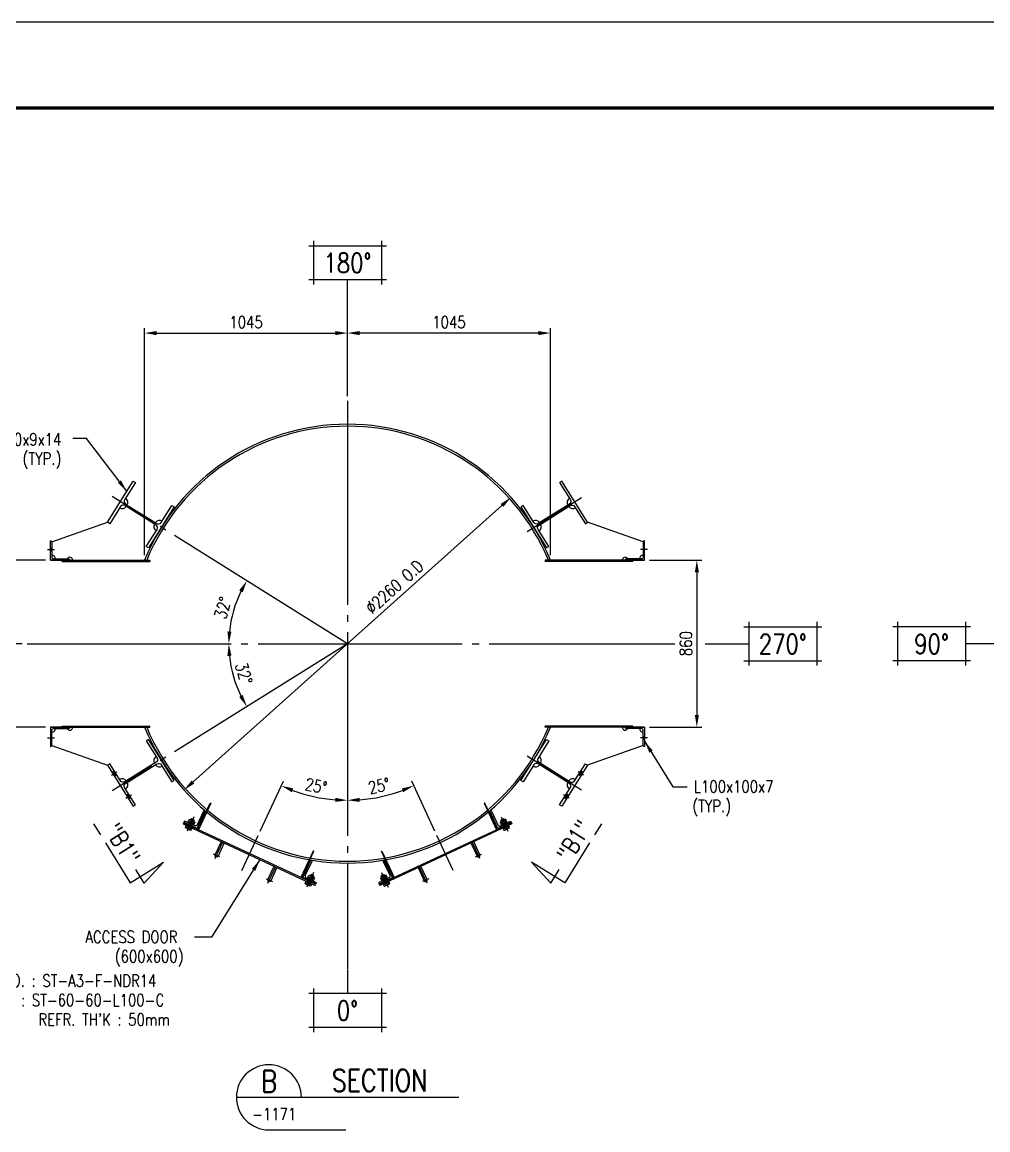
# Model space of a CAD drawing. Header units: millimetres. Extents: x 0 to 134087, y -49114 to 20834.
# Drawn here: x 45030 to 50003, y -20612 to -14908 of the extents above; entities that cross this region are included whole.
import ezdxf
from ezdxf.enums import TextEntityAlignment as Align

# ---------------------------------------------------------------- set-up
doc = ezdxf.new("R2010")
doc.units = ezdxf.units.MM
doc.header["$LTSCALE"] = 35
doc.linetypes.add('JNK-CENTER', pattern=[34, 30, -1.5, 1, -1.5])
doc.linetypes.add('JNK-HIDDEN', pattern=[3, 2, -1])
for name, color, linetype in [('CEN-R', 1, 'JNK-CENTER'), ('CON-C', 4, 'Continuous'), ('CON-G', 3, 'Continuous'), ('CON-W', 7, 'Continuous'), ('CON-Y', 2, 'Continuous'), ('Dim-W', 7, 'Continuous'), ('HID-Y', 2, 'JNK-HIDDEN'), ('HL', 7, 'Continuous'), ('STL-OBJT', 7, 'Continuous'), ('TXT-Y', 2, 'Continuous'), ('TXTT-C', 4, 'Continuous')]:
    doc.layers.add(name, color=color, linetype=linetype)
doc.styles.add('SIMPLEX', font='simplex.shx', dxfattribs={"width": 0.8})
doc.dimstyles.new('DIM25', dxfattribs={"dimscale": 25, "dimtxt": 2.5, "dimasz": 2.5, "dimexe": 1, "dimexo": 1, "dimgap": 1, "dimtad": 1, "dimdec": 1, "dimdsep": 46, "dimtxsty": 'SIMPLEX', "dimcen": 0, "dimclrt": 2, "dimazin": 2, "dimtfac": 1, "dimtdec": 1, "dimtix": 1, "dimtmove": 2, "dimatfit": 0, "dimfxl": 0.18, "dimtolj": 1, "dimtzin": 0, "dimarcsym": 0})

# ---------------------------------------------------------------- blocks, each defined once
blk = doc.blocks.new('TITLE')
at = {"color": 7}
blk.add_line((841, 594.85), (0, 594.85), dxfattribs=at)
at = {"color": 7, "const_width": 0.707}
blk.add_lwpolyline([(823.32, 577.17), (27.94, 577.17)], dxfattribs=at)
blk = doc.blocks.new('SECMARK2')
at = {"layer": 'TXTT-C'}
blk.add_line((0, 0), (-2.72, 0), dxfattribs=at)
blk.add_lwpolyline([(-4.67, 0), (-14.32, 0), (-14.32, 8.05), (-15.93, 2.38), (-12.63, 2.38)], dxfattribs=at)
at = {"layer": 'TXTT-C', "style": 'SIMPLEX', "width": 1.17}
blk.add_attdef('TAG', text='', height=3.5, dxfattribs=at).set_placement((-7.82, 1.36), align=Align.CENTER)
blk = doc.blocks.new('NORTH-AG')
at = {"layer": 'CON-Y'}
for p, q in [((-8, 3.5), (8, 3.5)), ((-7, 4.5), (-7, -4.5)), ((7, 4.5), (7, -4.5)), ((-8, -3.5), (8, -3.5))]:
    blk.add_line(p, q, dxfattribs=at)
at = {"layer": 'CON-C', "style": 'SIMPLEX', "width": 0.8}
blk.add_attdef('0', text='', height=4, dxfattribs=at).set_placement((0, -2.06), align=Align.CENTER)
blk = doc.blocks.new('SECTITLE')
at = {"layer": 'CON-G'}
for p, q in [((-1.7, 0), (44.1, 0)), ((5, -6.7), (20.86, -6.7))]:
    blk.add_line(p, q, dxfattribs=at)
blk.add_arc((5, 0), 6.7, 0, 270, dxfattribs=at)
at = {"layer": 'CON-C', "style": 'SIMPLEX', "width": 0.8}
for tag, p in [('A', (5.06, 1.04)), ('ELEVATION', (27.83, 1.22))]:
    blk.add_attdef(tag, text='', height=4.5, dxfattribs=at).set_placement(p, align=Align.CENTER)
at = {"layer": 'CON-Y', "style": 'SIMPLEX', "width": 0.8}
blk.add_attdef('H0000-0000', (1.54, -4.72), '', height=2.5, dxfattribs=at)
blk.add_attdef('SCALE', text='', height=2.5, dxfattribs=at).set_placement((44.9, -3.72), align=Align.RIGHT)
blk = doc.blocks.new('3000 door')
at = {"layer": 'CON-W'}
h = blk.add_hatch(dxfattribs=at)
h.set_pattern_fill('ANSI31', color=256, style=0)
h.set_pattern_definition([(315, (-3275, 3889.7474), (-2.245064, -2.245064), [])])
h.paths.add_polyline_path([(-300, -69.7), (-300, -72.7), (-375, -72.7), (-375, -69.7)])
h = blk.add_hatch(dxfattribs=at)
h.set_pattern_fill('ANSI31', color=256, style=0)
h.set_pattern_definition([(315, (-3285, 3889.7474), (-2.245064, -2.245064), [])])
h.paths.add_polyline_path([(300, -72.7), (375, -72.7), (375, -69.7), (300, -69.7)])
at = {"layer": 'CEN-R'}
for p, q in [((0, -168.4), (0, 30)), ((-340, -22.1), (-340, -105)), ((340, -22.1), (340, -105)), ((-150, -171.2), (-150, -80.7)), ((150, -171.2), (150, -80.7)), ((-132.5, -153.7), (-167.5, -153.7)), ((132.5, -153.7), (167.5, -153.7))]:
    blk.add_line(p, q, dxfattribs=at)
at = {"layer": 'CON-G'}
for p, q in [((-351.9, -43.7), (-328.1, -43.7)), ((-332, -38.3), (-348, -38.3)), ((-348, -45.2), (-348, -58.2)), ((-332, -45.2), (-332, -58.2)), ((328.1, -43.7), (351.9, -43.7)), ((348, -38.3), (332, -38.3)), ((332, -45.2), (332, -58.2)), ((348, -45.2), (348, -58.2)), ((-351.9, -59.7), (-328.1, -59.7)), ((-328.1, -92.9), (-351.9, -92.9)), ((-332, -73.7), (-348, -73.7)), ((328.1, -59.7), (351.9, -59.7)), ((351.9, -92.9), (328.1, -92.9)), ((348, -73.7), (332, -73.7))]:
    blk.add_line(p, q, dxfattribs=at)
for points in [[(-294, -72.7), (-294, 77.3), (-291, 77.3), (-291, -72.7)], [(294, -72.7), (294, 77.3), (291, 77.3), (291, -72.7)], [(-348, -91.4), (-348, -38.3), (-346.4, -36.7), (-333.6, -36.7), (-332, -38.3), (-332, -91.4)], [(332, -91.4), (332, -38.3), (333.6, -36.7), (346.4, -36.7), (348, -38.3), (348, -91.4)]]:
    blk.add_lwpolyline(points, dxfattribs=at)
for points in [[(-300, -69.7), (-300, 30.3), (-302, 30.3, 0.414214), (-307, 25.3), (-307, -52.7, -0.414214), (-317, -62.7), (-370, -62.7, 0.414214), (-375, -67.7), (-375, -69.7)], [(300, -69.7), (300, 30.3), (302, 30.3, -0.414214), (307, 25.3), (307, -52.7, 0.414214), (317, -62.7), (370, -62.7, -0.414214), (375, -67.7), (375, -69.7)], [(-324, -45.2, 0.372659), (-332, -45.2, 0.186242), (-348, -45.2, 0.372659), (-356, -45.2), (-356, -58.2, 0.372659), (-348, -58.2, 0.186242), (-332, -58.2, 0.372659), (-324, -58.2)], [(356, -45.2, 0.372659), (348, -45.2, 0.186242), (332, -45.2, 0.372659), (324, -45.2), (324, -58.2, 0.372659), (332, -58.2, 0.186242), (348, -58.2, 0.372659), (356, -58.2)], [(-356, -91.4, 0.372659), (-348, -91.4, 0.186242), (-332, -91.4, 0.372659), (-324, -91.4), (-324, -81.7), (-356, -81.7)], [(324, -91.4, 0.372659), (332, -91.4, 0.186242), (348, -91.4, 0.372659), (356, -91.4), (356, -81.7), (324, -81.7)]]:
    blk.add_lwpolyline(points, format="xyb", close=True, dxfattribs=at)
at = {"layer": 'CON-G', "color": 7}
for points in [[(-348, -76.5), (-346.4, -73.7), (-346.4, -36.7)], [(-332, -76.5), (-333.6, -73.7), (-333.6, -36.7)], [(332, -76.5), (333.6, -73.7), (333.6, -36.7)], [(348, -76.5), (346.4, -73.7), (346.4, -36.7)]]:
    blk.add_lwpolyline(points, dxfattribs=at)
at = {"layer": 'CON-G'}
for points in [[(-375, -72.7), (375, -72.7), (375, -78.7), (-375, -78.7)], [(-324, -59.7), (-356, -59.7), (-356, -62.7), (-324, -62.7)], [(-324, -78.7), (-356, -78.7), (-356, -81.7), (-324, -81.7)], [(356, -59.7), (324, -59.7), (324, -62.7), (356, -62.7)], [(356, -78.7), (324, -78.7), (324, -81.7), (356, -81.7)]]:
    blk.add_lwpolyline(points, close=True, dxfattribs=at)
for points in [[(-158, -78.7), (-158, -153.7, 1), (-142, -153.7), (-142, -78.7)], [(142, -78.7), (142, -153.7, 1), (158, -153.7), (158, -78.7)]]:
    blk.add_lwpolyline(points, format="xyb", dxfattribs=at)
at = {"layer": 'CON-W'}
for p, q in [((-375, -69.7), (-375, -72.7)), ((375, -69.7), (375, -72.7))]:
    blk.add_line(p, q, dxfattribs=at)
blk = doc.blocks.new('*D1146')
at = {"layer": 'DEFPOINTS', "color": 0, "transparency": 16777216}
for p in [(46705.6, -16509.1), (46705.6, -16858.5), (45660.6, -17678.5)]:
    blk.add_point(p, dxfattribs=at)
at = {"layer": 'Dim-W', "color": 0, "lineweight": -2, "transparency": 16777216}
for p, q in [((45660.6, -17653.5), (45660.6, -16484.1)), ((46705.6, -16833.5), (46705.6, -16484.1)), ((45723.1, -16509.1), (46643.1, -16509.1))]:
    blk.add_line(p, q, dxfattribs=at)
at = {"layer": 'Dim-W', "color": 0, "transparency": 16777216}
for points in [[(45723.1, -16498.6), (45723.1, -16519.5), (45660.6, -16509.1)], [(46643.1, -16498.6), (46643.1, -16519.5), (46705.6, -16509.1)]]:
    blk.add_solid(points, dxfattribs=at)
at = {"layer": 'Dim-W', "color": 2, "transparency": 16777216, "insert": (46183.1, -16452.8), "char_height": 62.5, "attachment_point": 5, "style": 'SIMPLEX', "bg_fill": 3, "box_fill_scale": 1.1, "bg_fill_color": 256, "bg_fill_true_color": 13158600, "bg_fill_transparency": 0}
blk.add_mtext('\\A1;1045', dxfattribs=at)
blk = doc.blocks.new('*D1147')
at = {"layer": 'DEFPOINTS', "color": 0, "transparency": 16777216}
for p in [(46705.6, -16509.1), (46705.6, -16858.5), (47750.5, -17678.5)]:
    blk.add_point(p, dxfattribs=at)
at = {"layer": 'Dim-W', "color": 0, "lineweight": -2, "transparency": 16777216}
for p, q in [((46705.6, -16833.5), (46705.6, -16484.1)), ((47750.5, -17653.5), (47750.5, -16484.1)), ((47688, -16509.1), (46768.1, -16509.1))]:
    blk.add_line(p, q, dxfattribs=at)
at = {"layer": 'Dim-W', "color": 0, "transparency": 16777216}
for points in [[(46768.1, -16498.6), (46768.1, -16519.5), (46705.6, -16509.1)], [(47688, -16498.6), (47688, -16519.5), (47750.5, -16509.1)]]:
    blk.add_solid(points, dxfattribs=at)
at = {"layer": 'Dim-W', "color": 2, "transparency": 16777216, "insert": (47228, -16452.8), "char_height": 62.5, "attachment_point": 5, "style": 'SIMPLEX', "bg_fill": 3, "box_fill_scale": 1.1, "bg_fill_color": 256, "bg_fill_true_color": 13158600, "bg_fill_transparency": 0}
blk.add_mtext('\\A1;1045', dxfattribs=at)
blk = doc.blocks.new('*D1148')
at = {"layer": 'DEFPOINTS', "color": 0, "transparency": 16777216}
for p in [(45175.6, -17678.5), (44906.8, -18108.5), (45055.6, -18108.5)]:
    blk.add_point(p, dxfattribs=at)
at = {"layer": 'Dim-W', "color": 0, "lineweight": -2, "transparency": 16777216}
for p, q in [((45150.6, -17678.5), (44881.8, -17678.5)), ((44906.8, -17741), (44906.8, -18046)), ((45030.6, -18108.5), (44881.8, -18108.5))]:
    blk.add_line(p, q, dxfattribs=at)
at = {"layer": 'Dim-W', "color": 0, "transparency": 16777216}
for points in [[(44896.4, -17741), (44917.2, -17741), (44906.8, -17678.5)], [(44896.4, -18046), (44917.2, -18046), (44906.8, -18108.5)]]:
    blk.add_solid(points, dxfattribs=at)
at = {"layer": 'Dim-W', "color": 2, "transparency": 16777216, "insert": (44850.5, -17893.5), "char_height": 62.5, "attachment_point": 5, "rotation": 90, "style": 'SIMPLEX', "bg_fill": 3, "box_fill_scale": 1.1, "bg_fill_color": 256, "bg_fill_true_color": 13158600, "bg_fill_transparency": 0}
blk.add_mtext('\\A1;430', dxfattribs=at)
blk = doc.blocks.new('*D1149')
at = {"layer": 'DEFPOINTS', "color": 0, "transparency": 16777216}
for p in [(44906.8, -18108.5), (45055.6, -18108.5), (45175.6, -18538.5)]:
    blk.add_point(p, dxfattribs=at)
at = {"layer": 'Dim-W', "color": 0, "lineweight": -2, "transparency": 16777216}
for p, q in [((45030.6, -18108.5), (44881.8, -18108.5)), ((44906.8, -18476), (44906.8, -18171)), ((45150.6, -18538.5), (44881.8, -18538.5))]:
    blk.add_line(p, q, dxfattribs=at)
at = {"layer": 'Dim-W', "color": 0, "transparency": 16777216}
for points in [[(44896.4, -18171), (44917.2, -18171), (44906.8, -18108.5)], [(44896.4, -18476), (44917.2, -18476), (44906.8, -18538.5)]]:
    blk.add_solid(points, dxfattribs=at)
at = {"layer": 'Dim-W', "color": 2, "transparency": 16777216, "insert": (44850.5, -18323.5), "char_height": 62.5, "attachment_point": 5, "rotation": 90, "style": 'SIMPLEX', "bg_fill": 3, "box_fill_scale": 1.1, "bg_fill_color": 256, "bg_fill_true_color": 13158600, "bg_fill_transparency": 0}
blk.add_mtext('\\A1;430', dxfattribs=at)
blk = doc.blocks.new('*D1150')
at = {"layer": 'DEFPOINTS', "color": 0, "transparency": 16777216}
for p in [(48235.6, -17678.5), (48235.6, -18538.5), (48504.3, -18538.5)]:
    blk.add_point(p, dxfattribs=at)
at = {"layer": 'Dim-W', "color": 0, "lineweight": -2, "transparency": 16777216}
for p, q in [((48260.6, -17678.5), (48529.3, -17678.5)), ((48504.3, -17741), (48504.3, -18476)), ((48260.6, -18538.5), (48529.3, -18538.5))]:
    blk.add_line(p, q, dxfattribs=at)
at = {"layer": 'Dim-W', "color": 0, "transparency": 16777216}
for points in [[(48493.9, -17741), (48514.7, -17741), (48504.3, -17678.5)], [(48493.9, -18476), (48514.7, -18476), (48504.3, -18538.5)]]:
    blk.add_solid(points, dxfattribs=at)
at = {"layer": 'Dim-W', "color": 2, "transparency": 16777216, "insert": (48448.1, -18108.5), "char_height": 62.5, "attachment_point": 5, "rotation": 90, "style": 'SIMPLEX', "bg_fill": 3, "box_fill_scale": 1.1, "bg_fill_color": 256, "bg_fill_true_color": 13158600, "bg_fill_transparency": 0}
blk.add_mtext('\\A1;860', dxfattribs=at)
blk = doc.blocks.new('*D1151')
at = {"layer": 'DEFPOINTS', "color": 0, "transparency": 16777216}
for p in [(47547.5, -17354.8), (45863.6, -18862.2)]:
    blk.add_point(p, dxfattribs=at)
at = {"layer": 'Dim-W', "color": 0, "lineweight": -2, "transparency": 16777216}
blk.add_line((45910.2, -18820.5), (47500.9, -17396.5), dxfattribs=at)
at = {"layer": 'Dim-W', "color": 0, "transparency": 16777216}
for points in [[(47494, -17388.8), (47507.9, -17404.3), (47547.5, -17354.8)], [(45903.2, -18812.8), (45917.1, -18828.3), (45863.6, -18862.2)]]:
    blk.add_solid(points, dxfattribs=at)
at = {"layer": 'Dim-W', "color": 2, "transparency": 16777216, "insert": (46946.8, -17815.8), "char_height": 62.5, "attachment_point": 5, "rotation": 41.8343, "style": 'SIMPLEX', "bg_fill": 3, "box_fill_scale": 1.1, "bg_fill_color": 256, "bg_fill_true_color": 13158600, "bg_fill_transparency": 0}
blk.add_mtext('\\A1;∅2260 O.D', dxfattribs=at)
blk = doc.blocks.new('*D1180')
at = {"layer": 'DEFPOINTS', "color": 0, "transparency": 16777216}
for p in [(46705.6, -16858.5), (46474.2, -18881.2), (46245, -19096.2), (46161.1, -19276), (46705.6, -19358.5)]:
    blk.add_point(p, dxfattribs=at)
at = {"layer": 'Dim-W', "color": 0, "lineweight": -2, "transparency": 16777216}
blk.add_line((46255.6, -19073.5), (46375.2, -18816.9), dxfattribs=at)
blk.add_arc((46705.6, -18108.5), 806.6, 249.4409, 265.5591, dxfattribs=at)
at = {"layer": 'Dim-W', "color": 0, "transparency": 16777216}
for points in [[(46418.3, -18873.3), (46426.3, -18854.1), (46364.7, -18839.5)], [(46643.5, -18902.3), (46642.7, -18923.1), (46705.6, -18915.1)]]:
    blk.add_solid(points, dxfattribs=at)
at = {"layer": 'Dim-W', "color": 2, "transparency": 16777216, "insert": (46543.2, -18841), "char_height": 62.5, "attachment_point": 5, "rotation": 347.5, "style": 'SIMPLEX'}
blk.add_mtext('\\A1;25°', dxfattribs=at)
blk = doc.blocks.new('*D1181')
at = {"layer": 'DEFPOINTS', "color": 0, "transparency": 16777216}
for p in [(46705.6, -16858.5), (46822.5, -18906.6), (47166.1, -19096.2), (47250, -19276), (46705.6, -19358.5)]:
    blk.add_point(p, dxfattribs=at)
at = {"layer": 'Dim-W', "color": 0, "lineweight": -2, "transparency": 16777216}
blk.add_line((47155.5, -19073.5), (47035.9, -18816.9), dxfattribs=at)
blk.add_arc((46705.6, -18108.5), 806.6, 274.4409, 290.5591, dxfattribs=at)
at = {"layer": 'Dim-W', "color": 0, "transparency": 16777216}
for points in [[(46984.8, -18854.1), (46992.8, -18873.3), (47046.4, -18839.5)], [(46768.4, -18923.1), (46767.6, -18902.3), (46705.6, -18915.1)]]:
    blk.add_solid(points, dxfattribs=at)
at = {"layer": 'Dim-W', "color": 2, "transparency": 16777216, "insert": (46868, -18841), "char_height": 62.5, "attachment_point": 5, "rotation": 12.5, "style": 'SIMPLEX'}
blk.add_mtext('\\A1;25°', dxfattribs=at)
blk = doc.blocks.new('*D1196')
at = {"layer": 'DEFPOINTS', "color": 0, "transparency": 16777216}
for p in [(45492.8, -17350.7), (45055.6, -18108.5), (46705.6, -18108.5), (48355.6, -18108.5)]:
    blk.add_point(p, dxfattribs=at)
at = {"layer": 'Dim-W', "color": 0, "lineweight": -2, "transparency": 16777216}
blk.add_arc((46705.6, -18108.5), 611.4, 153.8598, 174.1402, dxfattribs=at)
at = {"layer": 'Dim-W', "color": 0, "transparency": 16777216}
for points in [[(46147.6, -17834.1), (46165.8, -17844.2), (46187.1, -17784.5)], [(46107.8, -18046.6), (46087, -18045.6), (46094.2, -18108.5)]]:
    blk.add_solid(points, dxfattribs=at)
at = {"layer": 'Dim-W', "color": 2, "transparency": 16777216, "insert": (46063.8, -17924.5), "char_height": 62.5, "attachment_point": 5, "rotation": 74, "style": 'SIMPLEX', "bg_fill": 3, "box_fill_scale": 1.1, "bg_fill_color": 256, "bg_fill_true_color": 13158600, "bg_fill_transparency": 0}
blk.add_mtext('\\A1;32°', dxfattribs=at)
at = {"layer": 'DEFPOINTS', "color": 0, "transparency": 16777216}
blk.add_point((46136.1, -17886.1), dxfattribs=at)
blk = doc.blocks.new('*D1197')
at = {"layer": 'DEFPOINTS', "color": 0, "transparency": 16777216}
for p in [(45055.6, -18108.5), (46705.6, -18108.5), (48355.6, -18108.5), (45492.8, -18866.3)]:
    blk.add_point(p, dxfattribs=at)
at = {"layer": 'Dim-W', "color": 0, "lineweight": -2, "transparency": 16777216}
blk.add_arc((46705.6, -18108.5), 611.4, 185.8598, 206.1402, dxfattribs=at)
at = {"layer": 'Dim-W', "color": 0, "transparency": 16777216}
for points in [[(46087, -18171.5), (46107.8, -18170.4), (46094.2, -18108.5)], [(46165.8, -18372.8), (46147.6, -18382.9), (46187.1, -18432.5)]]:
    blk.add_solid(points, dxfattribs=at)
at = {"layer": 'Dim-W', "color": 2, "transparency": 16777216, "insert": (46171.9, -18261.5), "char_height": 62.5, "attachment_point": 5, "rotation": 286, "style": 'SIMPLEX', "bg_fill": 3, "box_fill_scale": 1.1, "bg_fill_color": 256, "bg_fill_true_color": 13158600, "bg_fill_transparency": 0}
blk.add_mtext('\\A1;32°', dxfattribs=at)
at = {"layer": 'DEFPOINTS', "color": 0, "transparency": 16777216}
blk.add_point((46104.7, -18221.7), dxfattribs=at)

msp = doc.modelspace()

# ---------------------------------------------------------------- hatches: boundary and pattern name
at = {"layer": 'Dim-W'}
h = msp.add_hatch(color=256, dxfattribs=at)
h.paths.add_polyline_path([(45492.0578, -18770.6864), (45498.1519, -18780.439), (45510.0246, -18773.0201), (45503.9305, -18763.2676)])
h.paths.add_polyline_path([(45498.1519, -18780.439), (45504.246, -18790.1915), (45516.1186, -18782.7727), (45510.0246, -18773.0201)])
h = msp.add_hatch(color=256, dxfattribs=at)
h.paths.add_polyline_path([(47919.0474, -18770.6864), (47912.9533, -18780.439), (47901.0807, -18773.0201), (47907.1747, -18763.2676)])
h.paths.add_polyline_path([(47912.9533, -18780.439), (47906.8593, -18790.1915), (47894.9866, -18782.7727), (47901.0807, -18773.0201)])
h = msp.add_hatch(color=256, dxfattribs=at)
h.paths.add_polyline_path([(45590.3073, -18901.4994), (45578.4347, -18908.9183), (45572.3406, -18899.1657), (45584.2133, -18891.7468)])
h.paths.add_polyline_path([(45584.2133, -18891.7468), (45572.3406, -18899.1657), (45566.2465, -18889.4132), (45578.1192, -18881.9943)])
h = msp.add_hatch(color=256, dxfattribs=at)
h.paths.add_polyline_path([(47820.7979, -18901.4994), (47832.6706, -18908.9183), (47838.7646, -18899.1657), (47826.892, -18891.7468)])
h.paths.add_polyline_path([(47826.892, -18891.7468), (47838.7646, -18899.1657), (47844.8587, -18889.4132), (47832.986, -18881.9943)])

# ---------------------------------------------------------------- linework, layer by layer
at = {"layer": 'CEN-R'}
for p, q in [((46705.5526, -16858.5138), (46705.5526, -19358.5138)), ((47629.925, -17530.9018), (47909.7809, -17356.0284)), ((45160.5526, -17623.5138), (45197.5526, -17623.5138)), ((48250.5526, -17623.5138), (48213.5526, -17623.5138)), ((45055.5526, -18108.5138), (48355.5526, -18108.5138)), ((50106.8467, -18108.5138), (49988.2918, -18108.5138)), ((45160.5526, -18593.5138), (45197.5526, -18593.5138)), ((48250.5526, -18593.5138), (48213.5526, -18593.5138)), ((47629.925, -18686.1258), (47909.7809, -18860.9991)), ((45489.6714, -18785.7382), (45518.505, -18767.7209)), ((47921.4338, -18785.7382), (47892.6002, -18767.7209)), ((45563.8601, -18904.4649), (45592.6937, -18886.4476)), ((47847.2451, -18904.4649), (47818.4115, -18886.4476)), ((46705.5526, -19358.5138), (46705.5526, -19783.0426))]:
    msp.add_line(p, q, dxfattribs=at)
at = {"layer": 'CON-G'}
for p, q in [((45182.5526, -17583.5138), (45469.0063, -17483.2312)), ((48228.5526, -17583.5138), (47942.0989, -17483.2312)), ((45175.5526, -17678.5138), (45687.6504, -17678.5138)), ((45235.5526, -17684.5138), (45235.5526, -17678.5138)), ((45687.6504, -17678.5138), (45687.6504, -17684.5138)), ((48235.5526, -17678.5138), (47723.4549, -17678.5138)), ((47723.4549, -17678.5138), (47723.4549, -17684.5138)), ((48175.5526, -17684.5138), (48175.5526, -17678.5138)), ((45235.5526, -17684.5138), (45687.6504, -17684.5138)), ((48175.5526, -17684.5138), (47723.4549, -17684.5138)), ((45175.5526, -18538.5138), (45687.6504, -18538.5138)), ((45235.5526, -18532.5138), (45687.6504, -18532.5138)), ((45235.5526, -18538.5138), (45235.5526, -18532.5138)), ((45687.6504, -18538.5138), (45687.6504, -18532.5138)), ((48175.5526, -18532.5138), (47723.4549, -18532.5138)), ((47723.4549, -18538.5138), (47723.4549, -18532.5138)), ((48235.5526, -18538.5138), (47723.4549, -18538.5138)), ((48175.5526, -18538.5138), (48175.5526, -18532.5138)), ((45182.5526, -18633.5138), (45469.0063, -18733.7963)), ((48228.5526, -18633.5138), (47942.0989, -18733.7963))]:
    msp.add_line(p, q, dxfattribs=at)
for points in [[(45681.0184, -17615.711), (45669.1457, -17608.2921), (45724.5222, -17519.6711, 0.414213562), (45719.4322, -17497.6236), (45558.303, -17396.939, 0.414213562), (45536.2556, -17402.029), (45480.879, -17490.6501), (45469.0063, -17483.2312), (45601.4861, -17271.2192), (45613.3588, -17278.638), (45557.9823, -17367.2591, 0.414213562), (45563.0723, -17389.3065), (45724.2015, -17489.9912, 0.414213562), (45746.2489, -17484.9011), (45801.6255, -17396.2801), (45813.4982, -17403.699)], [(47730.0869, -17615.711), (47741.9595, -17608.2921), (47686.583, -17519.6711, -0.414213562), (47691.673, -17497.6236), (47852.8022, -17396.939, -0.414213562), (47874.8497, -17402.029), (47930.2262, -17490.6501), (47942.0989, -17483.2312), (47809.6191, -17271.2192), (47797.7464, -17278.638), (47853.123, -17367.2591, -0.414213562), (47848.0329, -17389.3065), (47686.9038, -17489.9912, -0.414213562), (47664.8563, -17484.9011), (47609.4797, -17396.2801), (47597.607, -17403.699)], [(45175.5526, -17678.5138), (45175.5526, -17578.5138), (45177.5526, -17578.5138, -0.414213562), (45182.5526, -17583.5138), (45182.5526, -17661.5138, 0.414213562), (45192.5526, -17671.5138), (45270.5526, -17671.5138, -0.414213562), (45275.5526, -17676.5138), (45275.5526, -17678.5138)], [(48235.5526, -17678.5138), (48235.5526, -17578.5138), (48233.5526, -17578.5138, 0.414213562), (48228.5526, -17583.5138), (48228.5526, -17661.5138, -0.414213562), (48218.5526, -17671.5138), (48140.5526, -17671.5138, 0.414213562), (48135.5526, -17676.5138), (48135.5526, -17678.5138)], [(45175.5526, -18538.5138), (45175.5526, -18638.5138), (45177.5526, -18638.5138, 0.414213562), (45182.5526, -18633.5138), (45182.5526, -18555.5138, -0.414213562), (45192.5526, -18545.5138), (45270.5526, -18545.5138, 0.414213562), (45275.5526, -18540.5138), (45275.5526, -18538.5138)], [(48235.5526, -18538.5138), (48235.5526, -18638.5138), (48233.5526, -18638.5138, -0.414213562), (48228.5526, -18633.5138), (48228.5526, -18555.5138, 0.414213562), (48218.5526, -18545.5138), (48140.5526, -18545.5138, -0.414213562), (48135.5526, -18540.5138), (48135.5526, -18538.5138)], [(45681.0184, -18601.3165), (45669.1457, -18608.7354), (45724.5222, -18697.3564, -0.414213562), (45719.4322, -18719.4039), (45558.303, -18820.0886, -0.414213562), (45536.2556, -18814.9985), (45480.879, -18726.3775), (45469.0063, -18733.7963), (45601.4861, -18945.8084), (45613.3588, -18938.3895), (45557.9823, -18849.7685, -0.414213562), (45563.0723, -18827.721), (45724.2015, -18727.0363, -0.414213562), (45746.2489, -18732.1264), (45801.6255, -18820.7474), (45813.4982, -18813.3285)], [(47730.0869, -18601.3165), (47741.9595, -18608.7354), (47686.583, -18697.3564, 0.414213562), (47691.673, -18719.4039), (47852.8022, -18820.0886, 0.414213562), (47874.8497, -18814.9985), (47930.2262, -18726.3775), (47942.0989, -18733.7963), (47809.6191, -18945.8084), (47797.7464, -18938.3895), (47853.123, -18849.7685, 0.414213562), (47848.0329, -18827.721), (47686.9038, -18727.0363, 0.414213562), (47664.8563, -18732.1264), (47609.4797, -18820.7474), (47597.607, -18813.3285)]]:
    msp.add_lwpolyline(points, format="xyb", close=True, dxfattribs=at)
for centre, radius, start, end in [((46705.5526, -18108.5138), 1130, 22.3665762, 157.6334238), ((46705.5526, -18108.5138), 1120, 22.5772408, 157.4227592), ((45549.5035, -17380.8278), 25, 328, 58), ((47861.6017, -17380.8278), 25, 122, 212), ((45544.7343, -17388.4603), 25, 238, 328), ((47866.3709, -17388.4603), 25, 212, 302), ((45733.0009, -17506.1023), 25, 148, 238), ((45737.7702, -17498.4699), 25, 58, 148), ((47673.335, -17498.4699), 25, 32, 122), ((47678.1043, -17506.1023), 25, 302, 32), ((45185.4815, -17668.5848), 15, 348.7399622, 101.2600378), ((45275.5526, -17678.5138), 15, 0, 152.1818607), ((48135.5526, -17678.5138), 15, 27.8181393, 180), ((48225.6237, -17668.5848), 15, 78.7399622, 191.2600378), ((45275.5526, -18538.5138), 15, 207.8181393, 0), ((46705.5526, -18108.5138), 1130, 202.3665762, 337.6334238), ((46705.5526, -18108.5138), 1120, 202.5772408, 337.4227592), ((48135.5526, -18538.5138), 15, 180, 332.1818607), ((45185.4815, -18548.4427), 15, 258.7399622, 11.2600378), ((48225.6237, -18548.4427), 15, 168.7399622, 281.2600378), ((45733.0009, -18710.9252), 25, 122, 212), ((47678.1043, -18710.9252), 25, 328, 58), ((45737.7702, -18718.5576), 25, 212, 302), ((47673.335, -18718.5576), 25, 238, 328), ((45544.7343, -18828.5673), 25, 32, 122), ((45549.5035, -18836.1997), 25, 302, 32), ((47861.6017, -18836.1997), 25, 148, 238), ((47866.3709, -18828.5673), 25, 58, 148)]:
    msp.add_arc(centre, radius, start, end, dxfattribs=at)
at = {"layer": 'CON-Y'}
for p, q in [((46705.5526, -16333.8674), (46705.5526, -16233.8674)), ((48672.1179, -18108.5138), (48772.1179, -18108.5138)), ((49988.2918, -18108.5138), (49888.2918, -18108.5138)), ((46705.5526, -19786.4399), (46705.5526, -19908.8039))]:
    msp.add_line(p, q, dxfattribs=at)
at = {"layer": 'Dim-W', "ltscale": 0.5}
for points in [[(45182.5526, -17614.5138), (45175.5526, -17614.5138), (45182.5526, -17632.5138), (45175.5526, -17632.5138)], [(48228.5526, -17614.5138), (48235.5526, -17614.5138), (48228.5526, -17632.5138), (48235.5526, -17632.5138)], [(45182.5526, -18602.5138), (45175.5526, -18602.5138), (45182.5526, -18584.5138), (45175.5526, -18584.5138)], [(48228.5526, -18602.5138), (48235.5526, -18602.5138), (48228.5526, -18584.5138), (48235.5526, -18584.5138)]]:
    msp.add_solid(points, dxfattribs=at)
at = {"layer": 'HID-Y'}
for p, q in [((45492.0578, -18770.6864), (45503.9305, -18763.2676)), ((47919.0474, -18770.6864), (47907.1747, -18763.2676)), ((45504.246, -18790.1915), (45516.1186, -18782.7727)), ((47906.8593, -18790.1915), (47894.9866, -18782.7727)), ((45566.2465, -18889.4132), (45578.1192, -18881.9943)), ((45578.4347, -18908.9183), (45590.3073, -18901.4994)), ((47832.6706, -18908.9183), (47820.7979, -18901.4994)), ((47844.8587, -18889.4132), (47832.986, -18881.9943))]:
    msp.add_line(p, q, dxfattribs=at)
at = {"layer": 'STL-OBJT'}
for p, q in [((45361.3874, -17051.0836), (45291.2785, -17051.0836)), ((48380.3542, -18845.7762), (48454.9777, -18845.7762)), ((46004.462, -19620.0512), (45916.848, -19620.0512))]:
    msp.add_line(p, q, dxfattribs=at)

# ---------------------------------------------------------------- block references
at = {"linetype": 'ByBlock', "xscale": 24.99999999749996, "yscale": 24.99999999749996, "zscale": 24.99999999749996}
msp.add_blockref('TITLE', (37506.4576, -29779.1803), dxfattribs=at)
at = {"layer": 'CON-C'}
ref = msp.add_blockref('SECMARK2', (45397.459, -19035.8149), dxfattribs=dict(at, xscale=-25.00000000001202, yscale=25, zscale=25, rotation=301.9999999999982))
ref.add_attrib('TAG', '"B1"', (45453.387, -19068.806), dxfattribs={"height": 87.5, "rotation": 302, "style": 'SIMPLEX', "width": 0.8})
ref = msp.add_blockref('SECMARK2', (48013.6462, -19035.8149), dxfattribs=dict(at, xscale=25.00000000001203, yscale=25, zscale=25, rotation=58.00000000000175))
ref.add_attrib('TAG', '"B1"', (47851.7344, -19238.4156), dxfattribs={"height": 87.5, "rotation": 58, "style": 'SIMPLEX', "width": 0.8})
at = {"layer": 'CON-W', "xscale": -1, "rotation": 334.9999999980766}
msp.add_blockref('3000 door', (46232.3235, -19123.3569), dxfattribs=at)
at = {"layer": 'CON-W', "rotation": 25.00000000192342}
msp.add_blockref('3000 door', (47178.7818, -19123.3569), dxfattribs=at)
at = {"layer": 'CON-Y', "xscale": 25, "yscale": 25, "zscale": 25}
for p, values in [((46705.5526, -16146.3674), {'0': '180%%D'}), ((48947.1179, -18108.5138), {'0': '270%%D'}), ((46705.5526, -19996.3039), {'0': '0%%D'})]:
    msp.add_blockref('NORTH-AG', p, dxfattribs=at).add_auto_attribs(values)
at = {"layer": 'CON-Y'}
ref = msp.add_blockref('NORTH-AG', (49713.2918, -18108.5138), dxfattribs=dict(at, xscale=-25, yscale=25, zscale=25, rotation=359.9999999999582))
ref.add_attrib('0', '90%%D', dxfattribs={"layer": 'CON-C', "height": 100, "style": 'SIMPLEX', "width": 0.8}).set_placement((49713.2918, -18160.0138), align=Align.CENTER)
at = {"layer": 'HL', "xscale": 25, "yscale": 25, "zscale": 25}
msp.add_blockref('SECTITLE', (46175.5526, -20444.5657), dxfattribs=at).add_auto_attribs({'H0000-0000': '-1171', 'A': 'B', 'ELEVATION': 'SECTION'})

# ---------------------------------------------------------------- texts
at = {"layer": 'TXT-Y', "color": 2, "style": 'SIMPLEX', "width": 0.8}
for s, p in [('H250x250x9x14', (44689.6692, -17087.7036)), ('(TYP.)', (45032.1706, -17186.8896)), ('L100x100x7', (48489.4256, -18875.1835)), ('(TYP.)', (48480.8816, -18975.9676)), ('ACCESS DOOR', (45356.1466, -19649.8156)), ('(600x600)', (45507.2459, -19749.8156)), ('SEE DWG. NO. : ST-A3-F-NDR14', (44572.7917, -19875.4059)), ('TYPE : ST-60-60-L100-C', (44831.6157, -19975.4059)), ("REFR. TH'K : 50mm", (45113.6098, -20075.4059))]:
    msp.add_text(s, height=62.5, dxfattribs=at).set_placement(p)

# ---------------------------------------------------------------- leaders
at = {"layer": 'Dim-W'}
for points, override in [([(45568.87, -17323.4159), (45361.3874, -17051.0836)], {"dimgap": 1, "dimtad": 0, "dimdec": 0, "dimtdec": 0, "dimtix": 0, "dimatfit": 2, "dimtfill": 1}), ([(48235.5526, -18610.8686), (48380.3542, -18845.7762)], {"dimgap": 1, "dimtad": 0, "dimdec": 0, "dimtdec": 0, "dimtix": 0, "dimatfit": 2, "dimtfill": 1}), ([(46254.6713, -19220.6069), (46004.462, -19620.0512)], {"dimgap": 1, "dimtad": 0})]:
    msp.add_leader(points, dimstyle='DIM25', override=override, dxfattribs=at)

# ---------------------------------------------------------------- next in the draw order: dimensions: what is measured, and where the dimension line sits
dim = msp.add_linear_dim(base=(46705.5526, -16509.0539), p1=(45660.5646, -17678.5138), p2=(46705.5526, -16858.5138), dimstyle='DIM25', override={"dimdec": 0, "dimtdec": 0, "dimtix": 0, "dimatfit": 2, "dimtfill": 1}, dxfattribs=at)
dim.commit()
dim.dimension.update_dxf_attribs({"geometry": '*D1146', "text_midpoint": (46183.0586, -16452.8039)})
for base, p1, p2, picture, middle in [((44906.777, -18108.5138), (45175.5526, -17678.5138), (45055.5526, -18108.5138), '*D1148', (44850.527, -17893.5138)), ((48504.3282, -18538.5138), (48235.5526, -17678.5138), (48235.5526, -18538.5138), '*D1150', (48448.0782, -18108.5138))]:
    dim = msp.add_linear_dim(base=base, p1=p1, p2=p2, angle=90, dimstyle='DIM25', override={"dimdec": 0, "dimtdec": 0, "dimtix": 0, "dimatfit": 2, "dimtfill": 1}, dxfattribs=at)
    dim.commit()
    dim.dimension.update_dxf_attribs({"geometry": picture, "text_midpoint": middle})

# ---------------------------------------------------------------- next in the draw order: linework, layer by layer
at = {"layer": 'CEN-R'}
for p, q in [((48334.512, -18108.5138), (48390.3639, -18108.5138)), ((48547.6241, -18108.5138), (48672.1179, -18108.5138))]:
    msp.add_line(p, q, dxfattribs=at)

# ---------------------------------------------------------------- next in the draw order: dimensions: what is measured, and where the dimension line sits
at = {"layer": 'Dim-W'}
for base, p1, p2, angle, picture, middle in [((46705.5526, -16509.0539), (47750.5406, -17678.5138), (46705.5526, -16858.5138), 180, '*D1147', (47228.0466, -16452.8039)), ((44906.777, -18108.5138), (45175.5526, -18538.5138), (45055.5526, -18108.5138), 270, '*D1149', (44850.527, -18323.5138))]:
    dim = msp.add_linear_dim(base=base, p1=p1, p2=p2, angle=angle, dimstyle='DIM25', override={"dimdec": 0, "dimtdec": 0, "dimtix": 0, "dimatfit": 2, "dimtfill": 1}, dxfattribs=at)
    dim.commit()
    dim.dimension.update_dxf_attribs({"geometry": picture, "text_midpoint": middle})

# ---------------------------------------------------------------- next in the draw order: linework, layer by layer
at = {"layer": 'CEN-R'}
msp.add_line((46705.5526, -16509.0539), (46705.5526, -16333.8674), dxfattribs=at)

# ---------------------------------------------------------------- next in the draw order: dimensions: what is measured, and where the dimension line sits
at = {"layer": 'Dim-W'}
dim = msp.add_diameter_dim_2p(p1=(45863.6159, -18862.1997), p2=(47547.4893, -17354.8278), text='<> O.D', dimstyle='DIM25', override={"dimdec": 0, "dimtdec": 0, "dimtix": 0, "dimatfit": 2, "dimtfill": 1}, dxfattribs=at)
dim.commit()
dim.dimension.update_dxf_attribs({"geometry": '*D1151', "text_midpoint": (46946.7517, -17815.7871), "dimtype": 163})

# ---------------------------------------------------------------- next in the draw order: linework, layer by layer
at = {"layer": 'CEN-R'}
for q in [(45492.8438, -17350.7292), (45492.8438, -18866.2983)]:
    msp.add_line((46705.5526, -18108.5138), q, dxfattribs=at)

# ---------------------------------------------------------------- next in the draw order: dimensions: what is measured, and where the dimension line sits
at = {"layer": 'Dim-W'}
for base, line1, picture, middle in [((46474.2255, -18881.2001), ((46161.1422, -19276.0055), (46245.002, -19096.1677)), '*D1180', (46543.1535, -18841.0489)), ((46822.4504, -18906.5684), ((47249.963, -19276.0055), (47166.1032, -19096.1677)), '*D1181', (46867.9517, -18841.0489))]:
    dim = msp.add_angular_dim_2l(base=base, line1=line1, line2=((46705.5526, -16858.5138), (46705.5526, -19358.5138)), dimstyle='DIM25', override={"dimtix": 0}, dxfattribs=at)
    dim.commit()
    dim.dimension.update_dxf_attribs({"geometry": picture, "text_midpoint": middle})

# ---------------------------------------------------------------- next in the draw order: dimensions: what is measured, and where the dimension line sits
dim = msp.add_angular_dim_2l(base=(46136.0714, -17886.1005), line1=((45055.5526, -18108.5138), (48355.5526, -18108.5138)), line2=((46705.5526, -18108.5138), (45492.8438, -17350.7292)), dimstyle='DIM25', override={"dimdec": 0, "dimtdec": 0, "dimtix": 0, "dimatfit": 2, "dimtfill": 1}, dxfattribs=at)
dim.commit()
dim.dimension.update_dxf_attribs({"geometry": '*D1196', "text_midpoint": (46063.7925, -17924.492)})

# ---------------------------------------------------------------- next in the draw order: dimensions: what is measured, and where the dimension line sits
dim = msp.add_angular_dim_2l(base=(46104.7441, -18221.6757), line1=((45055.5526, -18108.5138), (48355.5526, -18108.5138)), line2=((46705.5526, -18108.5138), (45492.8438, -18866.2983)), dimstyle='DIM25', override={"dimdec": 0, "dimtdec": 0, "dimtix": 0, "dimatfit": 2, "dimtfill": 1}, dxfattribs=at)
dim.commit()
dim.dimension.update_dxf_attribs({"geometry": '*D1197', "text_midpoint": (46171.9345, -18261.5263)})

doc.saveas('drawing.dxf')
